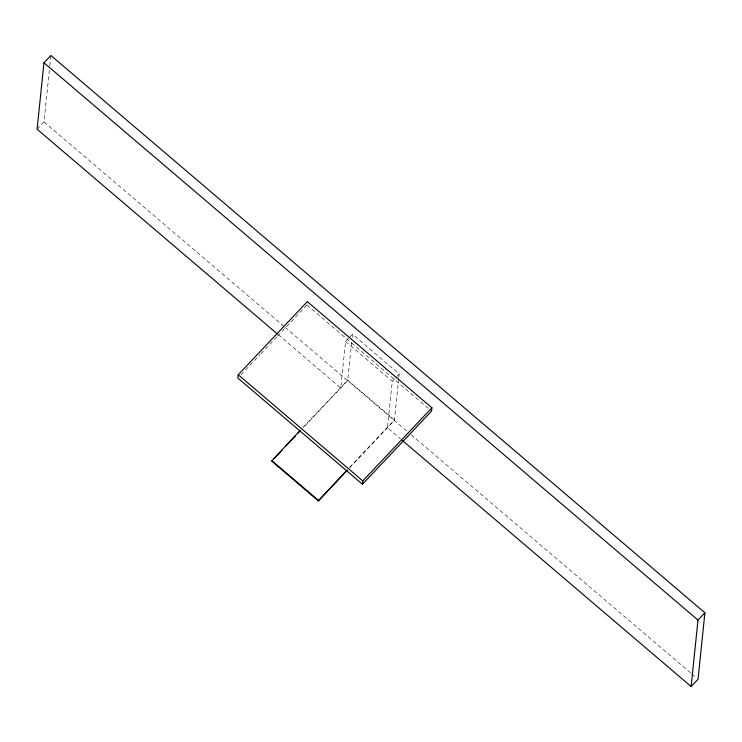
<?xml version="1.0" encoding="UTF-8"?>
<svg xmlns="http://www.w3.org/2000/svg" width="742" height="742" viewBox="0 0 742 742"><rect width="100%" height="100%" fill="white"/><g stroke="black" fill="none" stroke-linecap="round" stroke-linejoin="round"><path stroke-width="0.56" stroke-dasharray="3.71 2.78" d="M37.1 129.219L44.01 121.911L49.695 66.928M49.807 65.778L50.762 56.615M277.582 336.061L306.975 304.971L307.318 301.651M348.629 338.213L345.559 341.468L340.754 387.973L278.259 334.716M351.643 342.192L347.664 380.655L303.422 427.466M352.116 337.601L352.469 334.15L399.187 373.959L398.834 377.409M399.187 373.959L392.277 381.267L387.472 427.782L400.671 439.032M398.714 378.559L394.382 420.464L349.343 468.109M241.048 374.71L260.108 354.546M260.906 353.702L276.794 336.896M349.399 337.406L352.469 334.15M302.68 427.744L347.72 380.108L394.438 419.916L349.399 467.553M306.975 304.971L430.675 410.372M345.559 341.468L392.277 381.267M44.01 121.911L284.297 326.656M285.169 327.407L407.581 431.714M411.105 434.719L690.997 673.217M691.878 673.968L696.274 677.724"/><path stroke-width="1.11" d="M402.433 440.525L691.127 686.526L698.037 679.218L704.9 612.781L50.873 55.474L43.963 62.782L37.1 129.219L277.378 333.965M238.21 374.747L237.867 378.068L362.448 484.229L431.547 411.124L431.89 407.803L307.318 301.651L238.21 374.747L362.792 480.909L362.448 484.229M300.306 430.267L271.646 461.07L318.364 500.878L346.959 470.632M318.364 500.878L347.015 470.076M691.127 686.526L697.99 620.089L704.9 612.781M274.03 458.556L281.979 450.153M285.948 445.951L295.483 435.86M297.857 433.347L300.241 430.824M362.792 480.909L431.89 407.803M43.963 62.782L697.99 620.089M271.711 460.522L318.42 500.331"/></g></svg>
